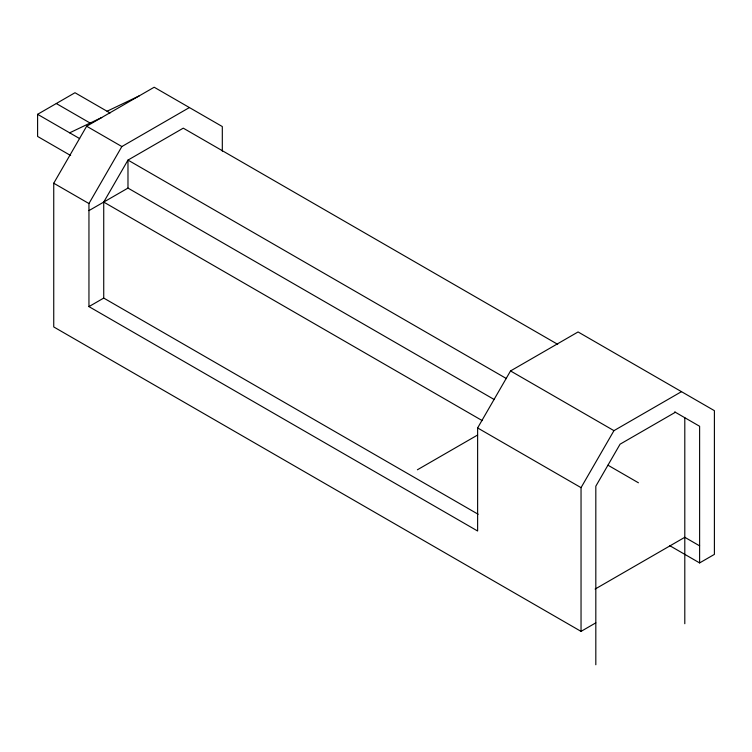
<?xml version="1.0" encoding="UTF-8"?>
<svg xmlns="http://www.w3.org/2000/svg" width="752" height="752" viewBox="0 0 752 752"><rect width="100%" height="100%" fill="white"/><g stroke="black" fill="none" stroke-linecap="round" stroke-linejoin="round"><path stroke-width="1.13" d="M595.819 622.844L581.042 631.379L53.74 326.941L53.74 183.225L86.649 126.223L154.188 87.232L222.31 126.552L222.31 151.152M669.553 545.557L699.614 562.919L714.4 554.384L714.4 410.667L578.072 331.952L510.533 370.943L477.623 427.944L477.623 531.006L88.952 306.609L88.952 203.548L121.862 146.546L189.401 107.555M478.159 514.255L103.729 298.074L103.729 202.081L127.981 160.082L183.272 128.16L557.702 344.331M581.042 631.379L581.042 487.653L613.952 430.652L681.491 391.66M70.66 155.532L37.6 136.441L37.6 114.313L74.993 92.731L110.055 112.979M88.952 210.616L127.981 188.085L494.271 399.556M88.952 306.609L103.729 298.074M417.398 469.784L477.623 435.013M675.371 412.265L620.071 444.188L595.819 486.196L595.819 664.768M595.114 589.07L684.799 537.295L699.614 545.849M107.057 111.24L139.111 95.927M69.663 132.831L101.727 117.519M674.694 411.88L699.614 426.271L699.614 562.919M56.297 103.522L90.362 123.187M86.649 126.223L121.862 146.546M510.533 370.943L613.952 430.652M506.481 378.604L127.981 160.082L127.981 188.085M37.6 114.313L79.684 138.612M607.983 465.206L638.42 482.784M103.729 202.081L482.229 420.612M53.74 183.225L88.952 203.548M477.623 427.944L581.042 487.653M684.799 417.708L684.799 623.728"/></g></svg>
